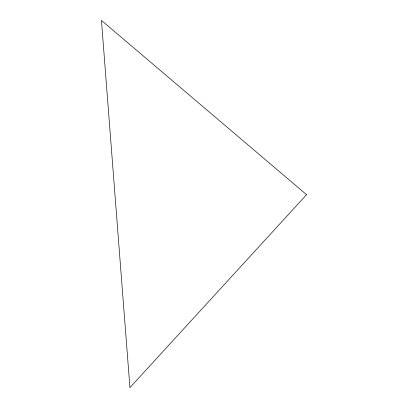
<?xml version="1.0" encoding="UTF-8"?>
<svg xmlns="http://www.w3.org/2000/svg" width="408" height="408" viewBox="0 0 408 408"><rect width="100%" height="100%" fill="white"/><g stroke="black" fill="none" stroke-linecap="round" stroke-linejoin="round"><path stroke-width="0.61" d="M306.556 194.687L129.938 387.6L101.444 20.4L306.556 194.687"/></g></svg>
